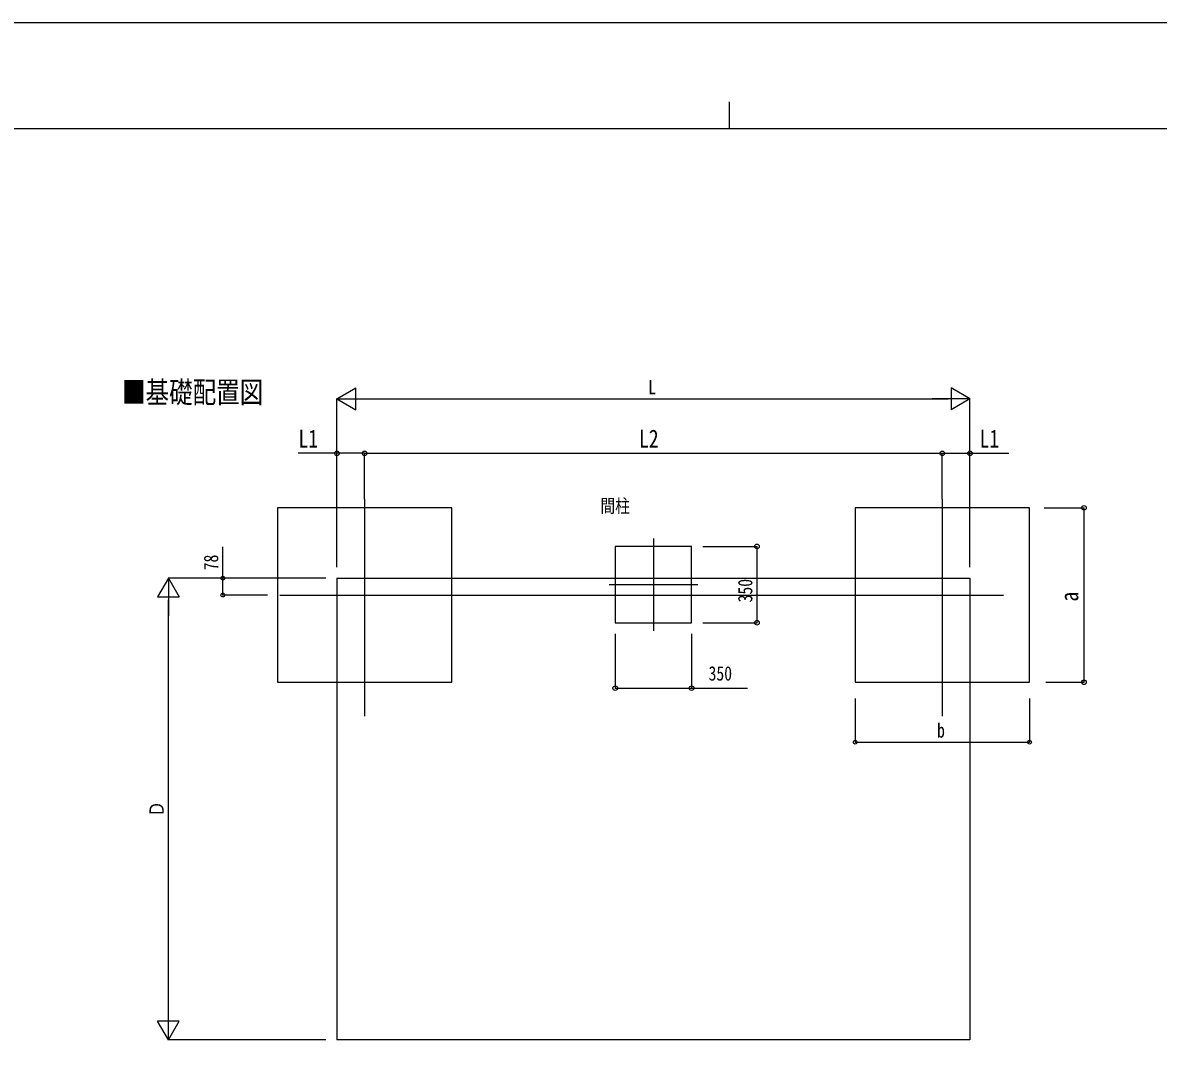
# Model space of a CAD drawing. Units: millimetres, scale not verified. Extents: x -10512 to 10512, y -7425 to 7425.
# Drawn here: x -3253 to 1956, y 2680 to 7425 of the extents above; entities that cross this region are included whole.
import ezdxf
from ezdxf.enums import TextEntityAlignment as Align

# ---------------------------------------------------------------- set-up
doc = ezdxf.new("R2010")
doc.units = ezdxf.units.MM
doc.header["$LTSCALE"] = 30
for name, color, linetype in [('0-2_USER1', 3, 'Continuous'), ('0-3_YKK_12', 2, 'Continuous'), ('0-5_YKK_A1', 4, 'Continuous'), ('0-6_YKK_D', 6, 'Continuous'), ('0-7_YKK_ZWAK', 7, 'Continuous')]:
    doc.layers.add(name, color=color, linetype=linetype)
doc.styles.add('ＭＳ ゴシック', font='')
doc.styles.get('ＭＳ ゴシック').set_extended_font_data('MS Gothic')

msp = doc.modelspace()

# ---------------------------------------------------------------- linework, layer by layer
at = {"layer": '0-3_YKK_12'}
for p, q in [((-1685.07, 5239.95), (-1685.07, 4244.78)), ((964.93, 5239.95), (964.93, 4244.78)), ((-360.07, 5058.97), (-360.07, 4636.35)), ((-563.8, 4847.66), (-156.34, 4847.66)), ((-2073.03, 4799.86), (1246.07, 4799.86))]:
    msp.add_line(p, q, dxfattribs=at)
at = {"layer": '0-5_YKK_A1'}
for p, q in [((-1812.07, 4877.66), (1091.93, 4877.66)), ((-1812.07, 4877.66), (-1812.07, 2759.28)), ((1091.93, 4877.66), (1091.93, 2759.28)), ((1091.93, 2759.28), (-1812.07, 2759.28))]:
    msp.add_line(p, q, dxfattribs=at)
for points in [[(-2085.07, 4399.86), (-1285.07, 4399.86), (-1285.07, 5199.86), (-2085.07, 5199.86)], [(564.93, 4399.86), (1364.93, 4399.86), (1364.93, 5199.86), (564.93, 5199.86)], [(-535.07, 4672.66), (-185.07, 4672.66), (-185.07, 5022.66), (-535.07, 5022.66)]]:
    msp.add_lwpolyline(points, close=True, dxfattribs=at)
at = {"layer": '0-6_YKK_D'}
for p, q in [((-1812.07, 5699.86), (-1725.46, 5749.86)), ((-1725.46, 5649.86), (-1725.46, 5749.86)), ((1091.93, 5699.86), (1005.33, 5749.86)), ((1005.33, 5749.86), (1005.33, 5649.86)), ((-1812.07, 4927.66), (-1812.07, 5700.86)), ((-1812.07, 5699.86), (-1725.46, 5649.86)), ((-1812.07, 5699.86), (-1638.86, 5699.86)), ((-1712.07, 5699.86), (991.93, 5699.86)), ((1091.93, 5699.86), (918.73, 5699.86)), ((1091.93, 5699.86), (1005.33, 5649.86)), ((1091.93, 4927.66), (1091.93, 5700.86)), ((-1812.07, 4927.66), (-1812.07, 5450.86)), ((-1685.07, 5239.95), (-1685.07, 5450.86)), ((-1685.07, 5239.95), (-1685.07, 5450.86)), ((-1685.07, 5449.86), (964.93, 5449.86)), ((964.93, 5239.95), (964.93, 5450.86)), ((964.93, 5239.95), (964.93, 5450.86)), ((1091.93, 4927.66), (1091.93, 5450.86)), ((1432.09, 5199.86), (1615.93, 5199.86)), ((1614.93, 4399.86), (1614.93, 5199.86)), ((-134.07, 5022.66), (115.93, 5022.66)), ((114.93, 5022.66), (114.93, 4672.66)), ((-2585.07, 4877.66), (-2635.07, 4791.06)), ((-1862.07, 4877.66), (-2586.07, 4877.66)), ((-2585.07, 4877.66), (-2535.07, 4791.06)), ((-2585.07, 4877.66), (-2585.07, 4704.46)), ((-1862.07, 4877.66), (-2336.07, 4877.66)), ((-2130.51, 4799.86), (-2336.07, 4799.86)), ((-2635.07, 4791.06), (-2535.07, 4791.06)), ((-2585.07, 2859.28), (-2585.07, 4777.66)), ((-134.07, 4672.66), (115.93, 4672.66)), ((-535.07, 4621.66), (-535.07, 4371.66)), ((-185.07, 4621.66), (-185.07, 4371.66)), ((1439.93, 4399.86), (1615.93, 4399.86)), ((564.93, 4325.66), (564.93, 4123.86)), ((1364.93, 4325.84), (1364.93, 4123.86)), ((564.93, 4124.86), (1364.93, 4124.86)), ((-2585.07, 2759.28), (-2585.07, 2932.49)), ((-2585.07, 2759.28), (-2635.07, 2845.88)), ((-2535.07, 2845.88), (-2635.07, 2845.88)), ((-2585.07, 2759.28), (-2535.07, 2845.88)), ((-1862.07, 2759.28), (-2586.07, 2759.28))]:
    msp.add_line(p, q, dxfattribs=at)
for points in [[(-1685.07, 5449.86), (-1812.07, 5449.86), (-1989.9, 5449.86)], [(964.93, 5449.86), (1091.93, 5449.86), (1269.77, 5449.86)], [(-2335.07, 4799.86), (-2335.07, 4877.66), (-2335.07, 5020.59)], [(-535.07, 4372.66), (-185.07, 4372.66), (71.03, 4372.66)]]:
    msp.add_lwpolyline(points, dxfattribs=at)
for centre, radius in [((-1812.07, 5449.86), 10.62), ((-1685.07, 5449.86), 10.62), ((-1685.07, 5449.86), 10.62), ((964.93, 5449.86), 10.62), ((964.93, 5449.86), 10.62), ((1091.93, 5449.86), 10.62), ((1614.93, 5199.86), 10.62), ((114.93, 5022.66), 10.62), ((-2335.07, 4877.66), 8.5), ((-2335.07, 4799.86), 8.5), ((114.93, 4672.66), 10.62), ((-535.07, 4372.66), 10.62), ((-185.07, 4372.66), 10.62), ((1614.93, 4399.86), 10.62), ((564.93, 4124.86), 8.5), ((1364.93, 4124.86), 8.5)]:
    msp.add_circle(centre, radius, dxfattribs=at)
at = {"layer": '0-7_YKK_ZWAK'}
for p, q in [((-12.45, 7062.5), (-12.45, 6937.5)), ((9737.55, 6937.5), (-9762.45, 6937.5))]:
    msp.add_line(p, q, dxfattribs=at)
msp.add_lwpolyline([(-10512.5, -7425), (10512.5, -7425), (10512.5, 7425), (-10512.5, 7425)], close=True, dxfattribs=at)

# ---------------------------------------------------------------- texts
at = {"layer": '0-2_USER1', "style": 'ＭＳ ゴシック', "width": 0.8}
for s, height, p in [('■基礎配置図', 98.97, (-2797.68, 5651.01)), ('間柱', 61.86, (-603.03, 5159.19))]:
    msp.add_text(s, height=height, dxfattribs=at).set_placement(p, align=Align.BOTTOM_LEFT)
at = {"layer": '0-6_YKK_D', "style": 'ＭＳ ゴシック', "width": 0.8}
for s, height, p in [('L', 65.98, (-384.07, 5700.86)), ('L1', 82.48, (-1988.23, 5451.53)), ('L2', 82.48, (-426.07, 5451.53)), ('L1', 82.48, (1136.1, 5451.53)), ('350', 65.98, (-107.17, 4387.66)), ('b', 65.98, (940.93, 4126.19))]:
    msp.add_text(s, height=height, dxfattribs=at).set_placement(p, align=Align.BOTTOM_LEFT)
for s, height, p in [('78', 65.98, (-2336.73, 4913.33)), ('350', 65.98, (113.27, 4766.06)), ('a', 82.48, (1613.27, 4769.86)), ('Ｄ', 65.98, (-2586.07, 3782.47))]:
    msp.add_text(s, height=height, rotation=90, dxfattribs=at).set_placement(p, align=Align.BOTTOM_LEFT)

doc.saveas('drawing.dxf')
